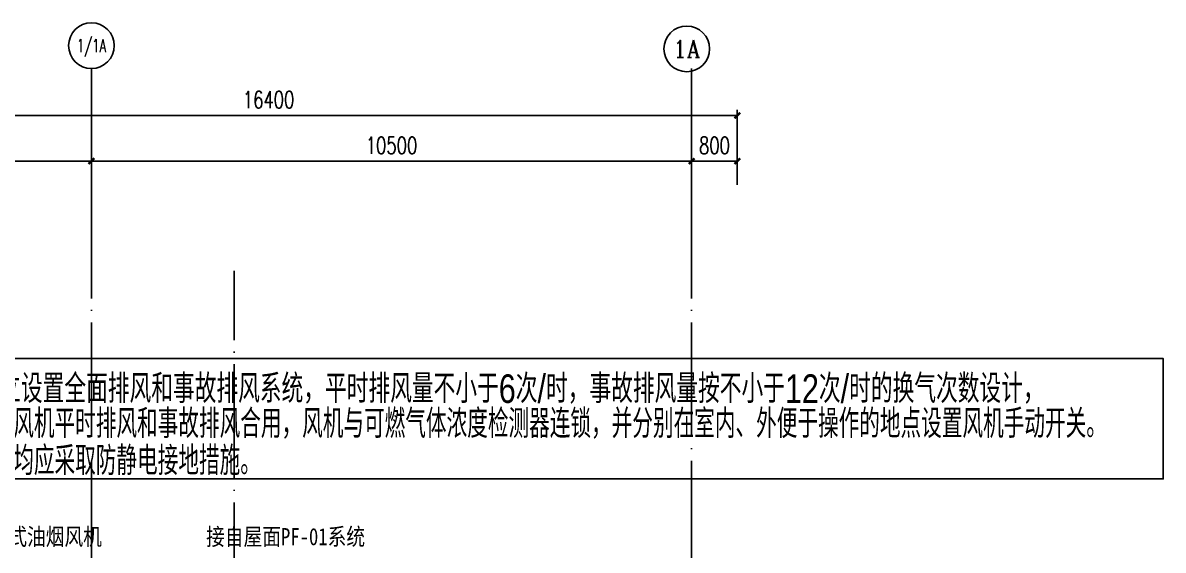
# Model space of a CAD drawing. Extents: x -555607 to 460190, y 498714 to 1664455.
# Drawn here: x -80554 to -60604, y 833054 to 842282 of the extents above; entities that cross this region are included whole.
import ezdxf
from ezdxf.enums import TextEntityAlignment as Align

# ---------------------------------------------------------------- set-up
doc = ezdxf.new("R2010")
doc.units = 0
doc.header["$LTSCALE"] = 1000
doc.header["$MEASUREMENT"] = 0
doc.linetypes.add('DOTE', pattern=[2.42, 2, -0.2, 0.02, -0.2])
doc.layers.get('Defpoints').update_dxf_attribs({"color": 210})
for name, color, linetype in [('A-AXIS-D', 1, 'Continuous'), ('A-AXIS-DOTE', 14, 'DOTE'), ('暖通', 7, 'Continuous')]:
    doc.layers.add(name, color=color, linetype=linetype)
doc.styles.add('-黑体', font='simhei.ttf', dxfattribs={"width": 0.8})
doc.styles.add('_TCH_AXIS', font='COMPLEX', dxfattribs={"bigfont": 'GBCBIG'})
doc.styles.add('_TCH_DIM_T3', font='SIMPLEX', dxfattribs={"width": 0.705882, "bigfont": 'GBCBIG'})
doc.styles.add('文字仿宋', font='fsdb_e.shx', dxfattribs={"width": 0.7, "bigfont": 'fsdb.shx'})
doc.dimstyles.new('_TCH_ARCH&&100', dxfattribs={"dimtxt": 297.5, "dimasz": 100, "dimexe": 100, "dimexo": 100, "dimgap": 126.25, "dimtad": 1, "dimdec": 0, "dimzin": 0, "dimdsep": 46, "dimtxsty": '_TCH_DIM_T3', "dimblk": 'ARCHTICK', "dimcen": 0.09, "dimclrt": 7, "dimazin": 2, "dimtfac": 1, "dimtdec": 0, "dimtix": 1, "dimtmove": 2, "dimatfit": 3, "dimfxl": 100, "dimtolj": 1, "dimtzin": 0, "dimarcsym": 0})

# ---------------------------------------------------------------- blocks, each defined once
blk = doc.blocks.new('_ArchTick')
at = {"color": 0, "linetype": 'ByBlock', "const_width": 0.4}
blk.add_lwpolyline([(-0.5, -0.5), (0.5, 0.5)], dxfattribs=at)
blk = doc.blocks.new('*D99')
at = {"layer": 'A-AXIS-D', "color": 0, "lineweight": -2, "transparency": 16777216}
for p, q in [((-84454, 839548), (-84454, 840762)), ((-68054, 839548), (-68054, 840762)), ((-84454, 840662), (-68054, 840662))]:
    blk.add_line(p, q, dxfattribs=at)
at = {"layer": 'Defpoints', "color": 0, "transparency": 16777216}
for p in [(-68054, 840662), (-84454, 839448), (-68054, 839448)]:
    blk.add_point(p, dxfattribs=at)
at = {"layer": 'A-AXIS-D', "color": 0, "lineweight": -2, "transparency": 16777216, "xscale": 100, "yscale": 100, "zscale": 100, "rotation": 180}
blk.add_blockref('_ArchTick', (-84454, 840662), dxfattribs=at)
at = {"layer": 'A-AXIS-D', "color": 0, "lineweight": -2, "transparency": 16777216, "xscale": 100, "yscale": 100, "zscale": 100}
blk.add_blockref('_ArchTick', (-68054, 840662), dxfattribs=at)
at = {"layer": 'A-AXIS-D', "color": 7, "transparency": 16777216, "insert": (-76254, 840937), "char_height": 297.5, "attachment_point": 5, "style": '_TCH_DIM_T3'}
blk.add_mtext('\\A1;16400', dxfattribs=at)
blk = doc.blocks.new('*D101')
at = {"layer": 'A-AXIS-D', "color": 0, "lineweight": -2, "transparency": 16777216}
for p, q in [((-83854, 839448), (-83854, 839962)), ((-79354, 839448), (-79354, 839962)), ((-83854, 839862), (-79354, 839862))]:
    blk.add_line(p, q, dxfattribs=at)
at = {"layer": 'Defpoints', "color": 0, "transparency": 16777216}
for p in [(-79354, 839862), (-83854, 839348), (-79354, 839348)]:
    blk.add_point(p, dxfattribs=at)
at = {"layer": 'A-AXIS-D', "color": 0, "lineweight": -2, "transparency": 16777216, "xscale": 100, "yscale": 100, "zscale": 100, "rotation": 180}
blk.add_blockref('_ArchTick', (-83854, 839862), dxfattribs=at)
at = {"layer": 'A-AXIS-D', "color": 0, "lineweight": -2, "transparency": 16777216, "xscale": 100, "yscale": 100, "zscale": 100}
blk.add_blockref('_ArchTick', (-79354, 839862), dxfattribs=at)
at = {"layer": 'A-AXIS-D', "color": 7, "transparency": 16777216, "insert": (-81604, 840137), "char_height": 297.5, "attachment_point": 5, "style": '_TCH_DIM_T3'}
blk.add_mtext('\\A1;4500', dxfattribs=at)
blk = doc.blocks.new('*D102')
at = {"layer": 'A-AXIS-D', "color": 0, "lineweight": -2, "transparency": 16777216}
for p, q in [((-79354, 839448), (-79354, 839962)), ((-68854, 839448), (-68854, 839962)), ((-79354, 839862), (-68854, 839862))]:
    blk.add_line(p, q, dxfattribs=at)
at = {"layer": 'Defpoints', "color": 0, "transparency": 16777216}
for p in [(-68854, 839862), (-79354, 839348), (-68854, 839348)]:
    blk.add_point(p, dxfattribs=at)
at = {"layer": 'A-AXIS-D', "color": 0, "lineweight": -2, "transparency": 16777216, "xscale": 100, "yscale": 100, "zscale": 100, "rotation": 180}
blk.add_blockref('_ArchTick', (-79354, 839862), dxfattribs=at)
at = {"layer": 'A-AXIS-D', "color": 0, "lineweight": -2, "transparency": 16777216, "xscale": 100, "yscale": 100, "zscale": 100}
blk.add_blockref('_ArchTick', (-68854, 839862), dxfattribs=at)
at = {"layer": 'A-AXIS-D', "color": 7, "transparency": 16777216, "insert": (-74104, 840137), "char_height": 297.5, "attachment_point": 5, "style": '_TCH_DIM_T3'}
blk.add_mtext('\\A1;10500', dxfattribs=at)
blk = doc.blocks.new('*D103')
at = {"layer": 'A-AXIS-D', "color": 0, "lineweight": -2, "transparency": 16777216}
for p, q in [((-68854, 839448), (-68854, 839962)), ((-68054, 839448), (-68054, 839962)), ((-68854, 839862), (-68054, 839862))]:
    blk.add_line(p, q, dxfattribs=at)
at = {"layer": 'Defpoints', "color": 0, "transparency": 16777216}
for p in [(-68054, 839862), (-68854, 839348), (-68054, 839348)]:
    blk.add_point(p, dxfattribs=at)
at = {"layer": 'A-AXIS-D', "color": 0, "lineweight": -2, "transparency": 16777216, "xscale": 100, "yscale": 100, "zscale": 100, "rotation": 180}
blk.add_blockref('_ArchTick', (-68854, 839862), dxfattribs=at)
at = {"layer": 'A-AXIS-D', "color": 0, "lineweight": -2, "transparency": 16777216, "xscale": 100, "yscale": 100, "zscale": 100}
blk.add_blockref('_ArchTick', (-68054, 839862), dxfattribs=at)
at = {"layer": 'A-AXIS-D', "color": 7, "transparency": 16777216, "insert": (-68454, 840137), "char_height": 297.5, "attachment_point": 5, "style": '_TCH_DIM_T3'}
blk.add_mtext('\\A1;800', dxfattribs=at)

msp = doc.modelspace()

# ---------------------------------------------------------------- linework, layer by layer
at = {"layer": 'A-AXIS-D'}
for centre in [(-79354.2, 841882.3), (-68939.1, 841826.1)]:
    msp.add_circle(centre, 400, dxfattribs=at)
at = {"layer": 'A-AXIS-DOTE', "color": 250}
for p, q in [((-79354.2, 735820), (-79354.2, 841482.3)), ((-68854.2, 735820), (-68854.2, 841482.3)), ((-76854.2, 822210), (-76854.2, 837940))]:
    msp.add_line(p, q, dxfattribs=at)
at = {"layer": '暖通', "color": 7, "ltscale": 0.5}
msp.add_lwpolyline([(-83079.5, 836408.3), (-60603.6, 836408.3), (-60603.6, 834300.8), (-83079.5, 834300.8)], close=True, dxfattribs=at)

# ---------------------------------------------------------------- texts
at = {"layer": 'A-AXIS-D', "color": 7, "style": '_TCH_AXIS', "width": 0.65625}
msp.add_text('1/1A', height=232.83, dxfattribs=at).set_placement((-79608.8, 841765.9), (-79099.5, 841765.9), align=Align.FIT)
at = {"layer": 'A-AXIS-D', "color": 7, "style": '_TCH_AXIS'}
msp.add_text('1A', height=300.65, dxfattribs=at).set_placement((-69175.3, 841675.8), (-68702.9, 841675.8), align=Align.FIT)
at = {"layer": '暖通', "color": 7, "style": '文字仿宋'}
for s, width, p in [('燃气厨房独立设置全面排风和事故排风系统，平时排风量不小于6次/时，事故排风量按不小于12次/时的换气次数设计，', 0.8, (-82867.6, 835630.8)), ('采用防爆型通风机平时排风和事故排风合用，风机与可燃气体浓度检测器连锁，并分别在室内、外便于操作的地点设置风机手动开关。', 0.76, (-82887.6, 835017.6)), ('通风机和风管均应采取防静电接地措施。', 0.76, (-82887.6, 834369.1))]:
    msp.add_text(s, height=500, dxfattribs=dict(at, width=width)).set_placement(p)
at = {"layer": '暖通', "style": '-黑体', "width": 0.8}
for s, p in [('接自屋面一体式油烟风机', (-82772.1, 833141.7, 12500)), ('接自屋面PF-01系统', (-77347.3, 833141.7, 12500))]:
    msp.add_text(s, height=300, dxfattribs=at).set_placement(p)

# ---------------------------------------------------------------- dimensions: what is measured, and where the dimension line sits
at = {"layer": 'A-AXIS-D'}
for base, p1, p2, text, picture, middle in [((-68054.2, 840661.7), (-84454.2, 839448.1), (-68054.2, 839448.1), '16400', '*D99', (-76254.2, 840936.7)), ((-79354.2, 839861.7), (-83854.2, 839348.1), (-79354.2, 839348.1), '4500', '*D101', (-81604.2, 840136.7)), ((-68854.2, 839861.7), (-79354.2, 839348.1), (-68854.2, 839348.1), '10500', '*D102', (-74104.2, 840136.7)), ((-68054.2, 839861.7), (-68854.2, 839348.1), (-68054.2, 839348.1), '800', '*D103', (-68454.2, 840136.7))]:
    dim = msp.add_linear_dim(base=base, p1=p1, p2=p2, angle=0, text=text, dimstyle='_TCH_ARCH&&100', override={"dimgap": 0}, dxfattribs=at)
    dim.commit()
    dim.dimension.update_dxf_attribs({"geometry": picture, "text_midpoint": middle, "dimtype": 129})

doc.saveas('drawing.dxf')
